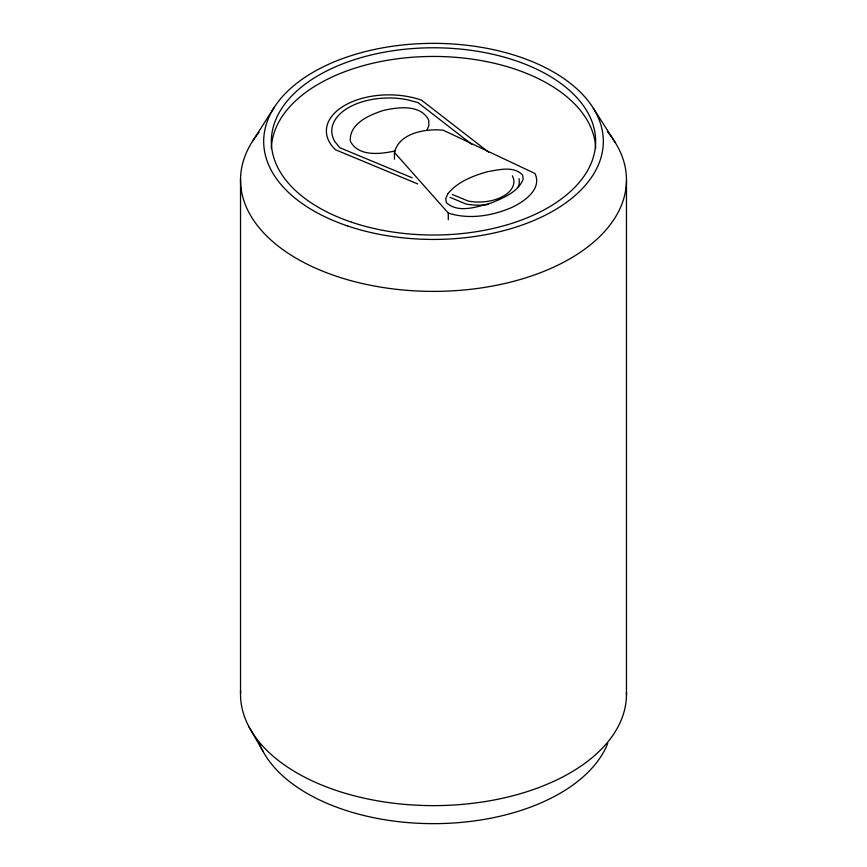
<?xml version="1.0" encoding="UTF-8"?>
<svg xmlns="http://www.w3.org/2000/svg" width="867" height="867" viewBox="0 0 867 867"><rect width="100%" height="100%" fill="white"/><g stroke="black" fill="none" stroke-linecap="round" stroke-linejoin="round"><path stroke-width="1.3" d="M394.452 152.44C399.232 132.759 425.805 128.479 443.2 130.202L534.972 173.498C542.428 189.374 523.744 201.935 511.357 207.668C491.708 215.991 468.96 219.73 448.282 213.054L394.452 152.44L394.452 159.203M426.813 130.451L428.862 125.693L428.742 120.079C420.593 104.213 398.473 107.085 383.886 110.304C369.754 114.78 349.13 123.385 350.301 141.148C358.45 157.014 380.559 154.142 395.146 150.923M252.514 141.31L274.232 107.367M412.248 177.822L339.831 147.726L334.803 141.527A57.114 32.979 0 0 1 348.523 107.638A57.114 32.979 0 0 1 407.208 99.716L418.002 102.631L472.092 144.572M452.206 194.436L468.44 201.177L474.108 201.892A35.406 20.44 0 0 0 513.622 179.079L512.397 175.828M417.666 183.912L335.551 149.774A62.532 36.1 0 0 1 344.698 105.427A62.532 36.1 0 0 1 421.503 100.149L488.641 152.202M450.016 197.351L466.197 204.081A40.814 23.561 0 0 0 488.175 204.493M593.386 108.353L615.191 142.426M249.143 727.142L262.799 750.985M626.473 180.564L626.473 694.803M448.282 213.054L448.282 219.806M240.527 179.371L240.527 693.611M626.451 692.375A192.983 111.42 0 0 1 432.47 805.627A192.983 111.42 0 0 1 240.593 691.183M607.734 743.355A178.689 103.162 0 0 1 433.522 823.65A178.689 103.162 0 0 1 259.266 743.377M612.806 138.785A192.983 111.42 0 0 1 427.42 291.334A192.983 111.42 0 0 1 259.038 132.348M607.399 131.665A192.983 111.42 0 0 1 612.178 137.886M271.371 148.539A162.151 93.614 0 0 1 433.478 56.442A162.151 93.614 0 0 1 595.629 148.517M518.986 178.689A40.814 23.561 0 0 1 518.13 187.207M447.914 193.655L445.779 198.413L446.288 202.531C458.275 213.9 477.511 206.617 491.448 202.921C503.402 197.817 518 192.257 523.159 179.252L522.649 175.134C513.893 165.575 498.785 169.845 487.612 171.677C473.057 175.817 457.787 181.615 447.914 193.655M347.808 226.038A169.824 98.047 0 0 0 603.324 141.917A169.824 98.047 0 0 0 349.379 56.225A169.824 98.047 0 0 0 347.808 226.038M351.677 222.223A162.151 93.614 0 0 0 595.651 141.895A162.151 93.614 0 0 0 353.172 60.072A162.151 93.614 0 0 0 351.677 222.223"/></g></svg>
